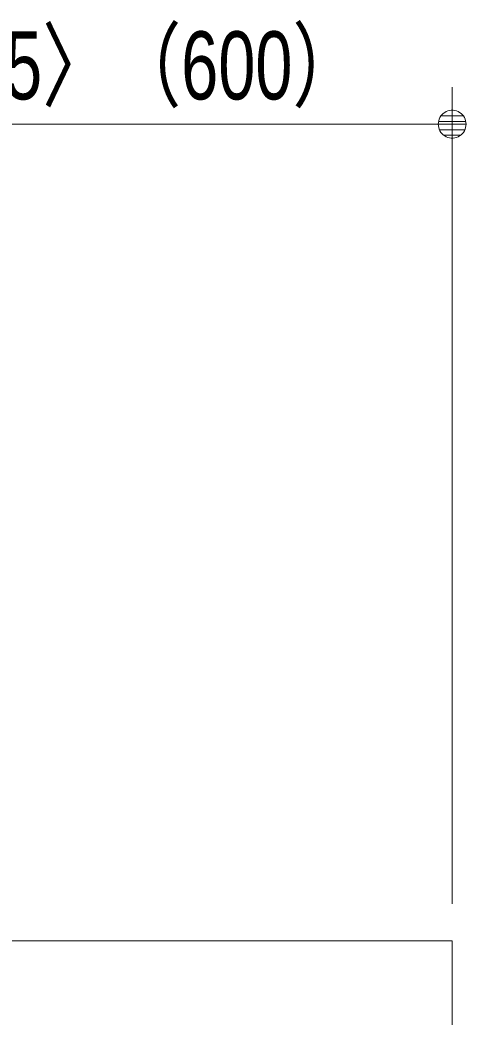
# Model space of a CAD drawing. Units: millimetres, scale not verified. Extents: x -6062 to 6062, y -3045 to 3045.
# Drawn here: x -4651 to -4410, y -1371 to -834 of the extents above; entities that cross this region are included whole.
import ezdxf
from ezdxf.enums import TextEntityAlignment as Align

# ---------------------------------------------------------------- set-up
doc = ezdxf.new("R2010")
doc.units = ezdxf.units.MM
doc.header["$LTSCALE"] = 20
for name, color, linetype, lineweight in [('0-3_2寸法-1', 7, 'Continuous', 9), ('0-4_0', 7, 'Continuous', 9), ('0-6_5ボウル・キャビネット', 7, 'Continuous', 9)]:
    doc.layers.add(name, color=color, linetype=linetype, lineweight=lineweight)
doc.styles.add('ＭＳ Ｐゴシック', font='')
doc.styles.get('ＭＳ Ｐゴシック').set_extended_font_data('MS PGothic')

# ---------------------------------------------------------------- blocks, each defined once
blk = doc.blocks.new('_Dot')
at = {"layer": '0-4_0'}
for p, q in [((-10, 0), (-20, 0)), ((9.78, 2), (-9.78, 2)), ((7.99, 6), (-7.99, 6)), ((9.16, -3.98), (-9.16, -3.98)), ((6, -7.98), (-6, -7.98))]:
    blk.add_line(p, q, dxfattribs=at)
for points in [[(10, 0), (9.92, 1.25), (9.69, 2.49), (9.3, 3.68), (8.76, 4.82), (8.09, 5.88), (7.29, 6.85), (6.37, 7.71), (5.36, 8.44), (4.26, 9.05), (3.09, 9.51), (1.87, 9.82), (0.63, 9.98), (-0.63, 9.98), (-1.87, 9.82), (-3.09, 9.51), (-4.26, 9.05), (-5.36, 8.44), (-6.37, 7.71), (-7.29, 6.85), (-8.09, 5.88), (-8.76, 4.82), (-9.3, 3.68), (-9.69, 2.49), (-9.92, 1.25), (-10, 0), (0, 0)], [(-10, 0), (-9.92, -1.25), (-9.69, -2.49), (-9.3, -3.68), (-8.76, -4.82), (-8.09, -5.88), (-7.29, -6.85), (-6.37, -7.71), (-5.36, -8.44), (-4.26, -9.05), (-3.09, -9.51), (-1.87, -9.82), (-0.63, -9.98), (0.63, -9.98), (1.87, -9.82), (3.09, -9.51), (4.26, -9.05), (5.36, -8.44), (6.37, -7.71), (7.29, -6.85), (8.09, -5.88), (8.76, -4.82), (9.3, -3.68), (9.69, -2.49), (9.92, -1.25), (10, 0), (0, 0)]]:
    blk.add_lwpolyline(points, close=True, dxfattribs=at)

msp = doc.modelspace()

# ---------------------------------------------------------------- linework, layer by layer
at = {"layer": '0-3_2寸法-1'}
for p, q in [((-4417.5, -1310), (-4417.5, -870)), ((-4432.51, -890), (-4852.49, -890))]:
    msp.add_line(p, q, dxfattribs=at)
at = {"layer": '0-6_5ボウル・キャビネット'}
for points in [[(-5317.5, -1330), (-4417.5, -1330), (-4417.5, -1930), (-5317.5, -1930)], [(-5317.5, -1330), (-4417.5, -1330), (-4417.5, -1390), (-5317.5, -1390)]]:
    msp.add_lwpolyline(points, close=True, dxfattribs=at)

# ---------------------------------------------------------------- block references
at = {"layer": '0-3_2寸法-1', "xscale": 0.7503418, "yscale": 0.7503418}
msp.add_blockref('_Dot', (-4417.5, -890), dxfattribs=at)

# ---------------------------------------------------------------- texts
at = {"layer": '0-3_2寸法-1', "style": 'ＭＳ Ｐゴシック', "width": 0.75}
msp.add_text('450 〈375〉（600）', height=36.66, dxfattribs=at).set_placement((-4806.19, -887.65), align=Align.BOTTOM_LEFT)

doc.saveas('drawing.dxf')
